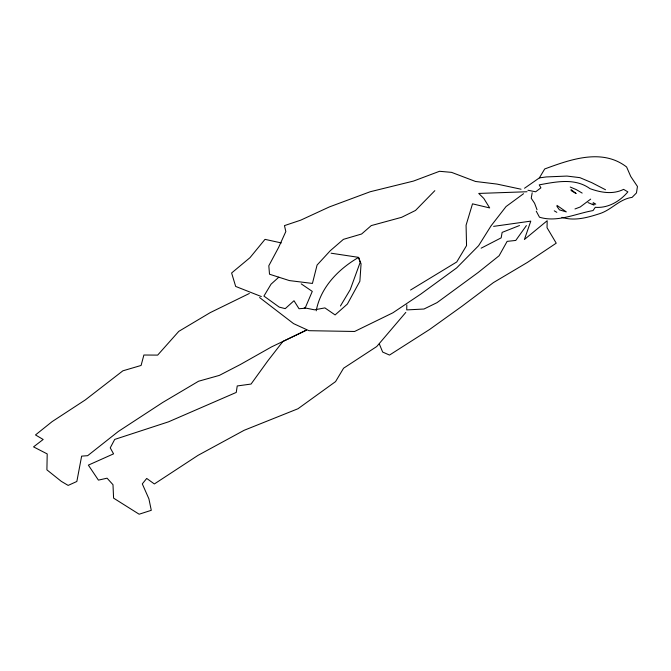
<?xml version="1.0" encoding="UTF-8"?>
<svg xmlns="http://www.w3.org/2000/svg" width="671" height="671" viewBox="0 0 671 671"><rect width="100%" height="100%" fill="white"/><g stroke="black" fill="none" stroke-linecap="round" stroke-linejoin="round"><path stroke-width="1.01" d="M406.827 304.928L406.727 309.91L423.98 309.021L437.031 302.638L478.104 272.543L499.107 255.752L507.133 241.375L515.773 240.436L526.399 225.573M532.187 192.77L531.222 198.239L534.577 203.238L537.035 209.721M316.217 310.832C320.595 287.28 338.444 269.113 358.524 257.446L360.151 262.428L350.228 289.646L340.44 306.001M524.512 188.249L539.367 177.89L544.701 168.966C570.467 159.472 602.147 148.023 626.613 166.995L630.748 176.473L637.45 186.471L636.469 192.929L632.074 197.383C619.35 199.128 611.726 209.729 599.874 213.596C587.662 217.538 574.586 221.338 561.887 217.337M405.821 312.392L376.733 346.538L343.577 368.22L335.567 381.606L297.991 408.74L244.152 430.287L197.995 455.374L154.364 483.959L146.714 478.44L142.302 483.883L148.912 498.855L151.285 510.312L139.14 514.212L113.592 498.134L112.988 484.697L107.075 478.188L98.419 480.126L88.362 465.129L113.567 453.848L110.237 447.859L114.707 439.421L168.471 421.849L236.251 392.426L237.232 385.959L251.055 384.055L267.872 360.78L282.894 341.472L306.37 330.174L271.587 346.873L240.226 364.588L219.333 375.399L198.541 381.237L162.801 402.407L118.297 431.487L87.683 455.676L81.636 456.137L76.846 481.476L68.157 485.41L61.338 481.384L46.903 469.851L47.205 453.923L33.55 446.878L43.17 439.471L35.496 434.942L52.128 421.614L85.284 399.933L122.894 370.811L141.095 365.452L143.879 355.018L157.668 355.11L178.796 331.357L210.182 312.644L249.327 293.487M434.842 190.665L415.508 210.442L401.585 217.329L371.264 225.59L361.627 233.994L343.426 239.346L330.283 250.711L317.081 265.053L312.426 283.439L289.369 280.579L269.507 274.213L268.811 265.75L278.633 247.398L285.829 231.52L284.454 225.615L300.7 220.172L329.386 206.92L370.182 191.747L413.479 181.078L439.513 171.29L451.558 172.363L475.521 181.472L497.018 184.089L521.048 189.222M278.8 277.19L271.05 284.168L263.929 296.07L279.228 307.108L285.234 308.643L293.999 300.734L299.023 308.727L305.062 308.274L312.275 291.399L301.22 283.867M590.673 199.111L580.18 207.004L574.972 208.966M523.548 193.709L506.068 206.542L491.055 225.85L478.616 245.678L456.649 267.93L420.818 294.074L392.887 312.803L354.615 331.474L308.945 330.686L293.571 323.623L259.593 297.538M410.551 290.031L456.758 261.958L466.546 245.603L466.077 225.196L472.51 203.841L489.671 207.926L483.816 198.44L478.742 193.433L527.037 191.747M481.149 248.178L501.17 237.853L502.134 232.392L519.505 225.531M493.63 226.362L530.786 221.128L524.412 239.497L547.175 220.734L547.041 227.695L556.225 243.179L527.423 262.403L493.428 282.592L461.958 306.278L429.633 329.453L389.499 355.076L382.663 352.049L379.367 344.064M539.367 177.89L546.278 176.934L566.978 176.07L579.878 177.647L591.847 182.697L605.502 189.75M592.3 204.101L595.747 204.118L593.189 202.608M331.097 253.202L358.599 257.354L361.065 263.846L359.874 281.25L347.377 304.055L335.106 314.925L324.89 307.897L314.514 309.826L304.215 307.771M527.926 190.254L535.651 191.797L540.901 187.855L539.232 184.852C556.091 181.782 574.93 177.714 590.01 188.66C600.864 192.577 612.808 194.741 623.602 189.365L627.871 191.881C619.811 201.401 608.077 208.337 595.269 207.314L593.038 210.568C575.508 213.714 557.282 222.697 539.484 217.203L536.238 211.164M281.308 242.936L265.003 239.354L249.998 257.664L231.612 272.98L235.672 286.433L261.329 296.548M570.216 187.041L576.204 189.566L582.168 193.089M588.022 202.575L594.003 205.1M571.013 190.53L576.129 193.55L571.029 189.532M554.254 210.82L556.813 212.33M556.938 205.368L566.299 211.893L559.446 209.864L556.922 206.366"/></g></svg>
